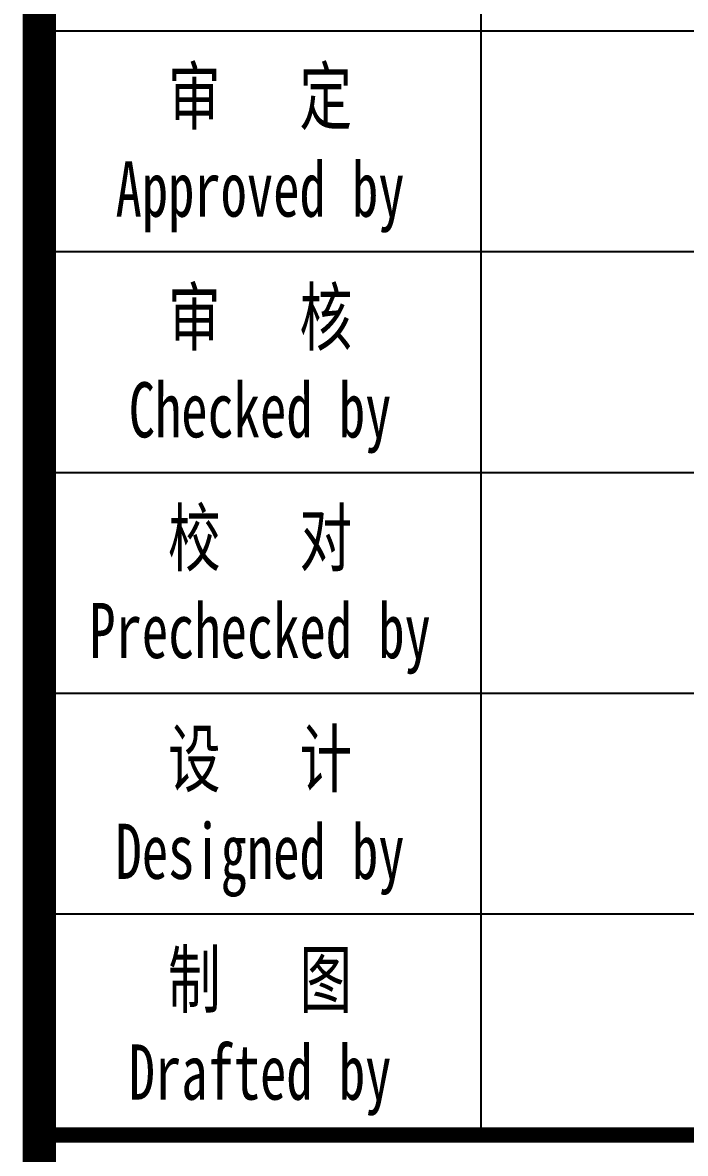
# Model space of a CAD drawing. Extents: x -33967 to 1773478, y -1022458 to -784650.
# Drawn here: x 856066 to 860261, y -1013893 to -1006739 of the extents above; entities that cross this region are included whole.
import ezdxf
from ezdxf.enums import TextEntityAlignment as Align

# ---------------------------------------------------------------- set-up
doc = ezdxf.new("R2010")
doc.units = 0
doc.header["$LTSCALE"] = 1000
doc.header["$MEASUREMENT"] = 0
doc.layers.add('PUB_TITLE', color=4, linetype='Continuous')
doc.styles.add('_gyy_title_ST', font='', dxfattribs={"width": 0.8})
doc.styles.get('_gyy_title_ST').set_extended_font_data('SimSun')

msp = doc.modelspace()

# ---------------------------------------------------------------- linework, layer by layer
at = {"layer": 'PUB_TITLE'}
for p, q in [((858965.4752935709, -1003999.584121015), (858965.4752935709, -1013776.510371015)), ((865948.9968370828, -1006792.991621015), (856172.0705870828, -1006792.991621015)), ((865948.9968370828, -1008189.695371015), (856172.0705870802, -1008189.695371015)), ((865948.9968370828, -1009586.399121015), (856172.0705870802, -1009586.399121015)), ((865948.9968370828, -1010983.102871015), (856172.0705870802, -1010983.102871015)), ((865948.9968370828, -1012379.806621015), (856172.0705870802, -1012379.806621015))]:
    msp.add_line(p, q, dxfattribs=at)
at = {"layer": 'PUB_TITLE', "const_width": 212.121}
msp.add_lwpolyline([(856172.0705870828, -964058.3809960149), (866071.050587083, -964058.3809960149), (866071.050587083, -1021458.380996015), (856172.0705870828, -1021458.380996015)], close=True, dxfattribs=at)
at = {"layer": 'PUB_TITLE', "const_width": 97.76916472714754}
msp.add_lwpolyline([(856172.0705870802, -1013776.510371015), (865948.9968370828, -1013776.510371015)], dxfattribs=at)

# ---------------------------------------------------------------- texts
at = {"layer": 'PUB_TITLE', "style": '_gyy_title_ST', "width": 0.7}
for s, p in [('审   定', (857568.7919219222, -1007379.607196015)), ('Approved by', (857568.771543571, -1007966.221374261)), ('审   核', (857568.7919219222, -1008776.310946015)), ('Checked by', (857568.771543571, -1009362.925124258)), ('校   对', (857568.7919219222, -1010173.014696015)), ('Prechecked by', (857568.771543571, -1010759.628874258)), ('设   计', (857568.7919219222, -1011569.718446015)), ('Designed by', (857568.771543571, -1012156.332624258)), ('制   图', (857568.7919219222, -1012966.422196015)), ('Drafted by', (857568.771543571, -1013553.036374258))]:
    msp.add_text(s, height=349.1755882972742, dxfattribs=at).set_placement(p, align=Align.CENTER)

doc.saveas('drawing.dxf')
